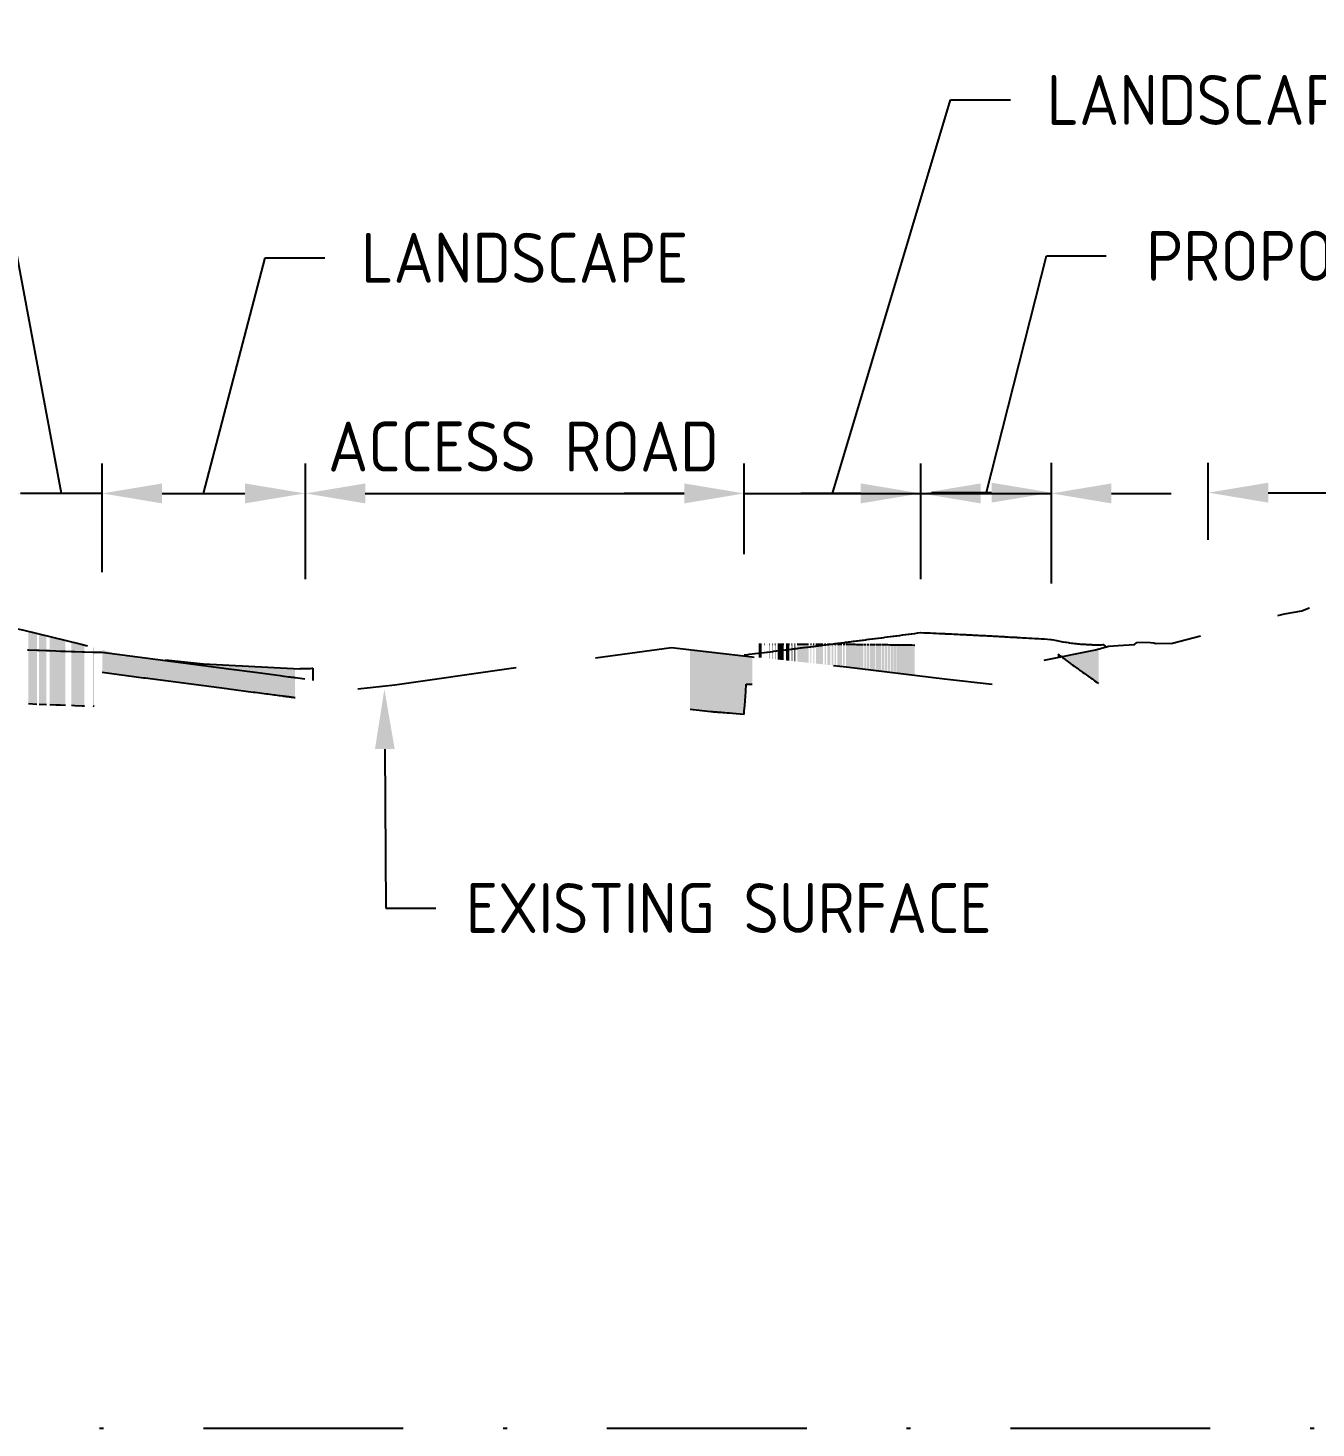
# Model space of a CAD drawing. Header units: metres. Extents: x 507649 to 508899, y 6966965 to 6967377.
# Drawn here: x 508730.52 to 508762.77, y 6967147.4 to 6967182.44 of the extents above; entities that cross this region are included whole.
import ezdxf
from ezdxf import colors
from ezdxf.entities.mleader import LeaderData, LeaderLine
from ezdxf.math import Vec2, Vec3

# ---------------------------------------------------------------- set-up
doc = ezdxf.new("R2010")
doc.units = ezdxf.units.M
doc.header["$PDMODE"] = 1
doc.linetypes.add('DASHDOT', pattern=[10, 5, -2.5, 0, -2.5])
doc.linetypes.add('DASHED2', pattern=[6, 4, -2])
doc.layers.get('DEFPOINTS').update_dxf_attribs({"color": 11})
doc.layers.add('C_CONTOURS_MAJOR_BEW', color=7, linetype='Continuous', true_color=0xa57c00)
for name, color, linetype in [('C_CONTOURS_MAJOR_DESIGN', 255, 'Continuous'), ('C_CONTOURS_MAJOR_EX', 252, 'DASHED2'), ('C_EW_HATCH_CUT', 11, 'Continuous'), ('C_EW_HATCH_FILL', 91, 'Continuous'), ('C_LABELS _ BEL', 10, 'Continuous'), ('C_TEXT_DIMS', 1, 'Continuous'), ('C_TEXT_MLEADER', 1, 'Continuous')]:
    doc.layers.add(name, color=color, linetype=linetype)
doc.styles.add('ISOCP', font='isocp.shx')
doc.dimstyles.new('ISOCP', dxfattribs={"dimtxt": 2.5, "dimasz": 3, "dimexe": 1.5, "dimexo": 5, "dimgap": 1.5, "dimtad": 1, "dimzin": 0, "dimdsep": 46, "dimtxsty": 'ISOCP', "dimcen": 1, "dimclrd": 256, "dimclre": 256, "dimclrt": 7, "dimadec": 0, "dimazin": 0, "dimtfac": 1, "dimtmove": 0, "dimatfit": 2, "dimfxl": 1, "dimtolj": 1, "dimtzin": 0, "dimlwd": -1, "dimlwe": -1, "dimarcsym": 0})
doc.dimstyles.new('ISOCP Center', dxfattribs={"dimtxt": 2.5, "dimasz": 3, "dimexe": 1.5, "dimexo": 5, "dimgap": 1.5, "dimtad": 0, "dimzin": 0, "dimdsep": 46, "dimtxsty": 'ISOCP', "dimcen": 1, "dimclrd": 256, "dimclre": 256, "dimclrt": 7, "dimadec": 0, "dimazin": 0, "dimtfac": 1, "dimtmove": 0, "dimatfit": 2, "dimfxl": 1, "dimtolj": 1, "dimtzin": 0, "dimlwd": -1, "dimlwe": -1, "dimarcsym": 0})

# ---------------------------------------------------------------- blocks, each defined once
blk = doc.blocks.new('*D26')
at = {"layer": 'C_TEXT_DIMS', "linetype": 'Continuous', "transparency": 16777216}
for p, q in [((508750.661, 6967170.788), (508753.618, 6967180.636)), ((508753.618, 6967180.636), (508755.118, 6967180.636)), ((508748.45, 6967169.264), (508748.45, 6967171.538)), ((508746.95, 6967170.788), (508745.45, 6967170.788)), ((508748.45, 6967170.788), (508752.871, 6967170.788)), ((508748.45, 6967170.788), (508752.871, 6967170.788)), ((508754.371, 6967170.788), (508755.871, 6967170.788))]:
    blk.add_line(p, q, dxfattribs=at)
at = {"layer": 'C_TEXT_DIMS', "transparency": 16777216}
for points in [[(508746.95, 6967171.038), (508746.95, 6967170.538), (508748.45, 6967170.788)], [(508754.371, 6967171.038), (508754.371, 6967170.538), (508752.871, 6967170.788)]]:
    blk.add_solid(points, dxfattribs=at)
at = {"layer": 'DEFPOINTS', "color": 0, "transparency": 16777216}
for p in [(508752.871, 6967170.788), (508748.45, 6967166.764), (508752.871, 6967166.142)]:
    blk.add_point(p, dxfattribs=at)
at = {"layer": 'C_TEXT_DIMS', "color": 7, "transparency": 16777216, "insert": (508760.118, 6967180.636), "char_height": 1.25, "attachment_point": 5, "style": 'ISOCP'}
blk.add_mtext('\\A1;LANDSCAPE', dxfattribs=at)
blk = doc.blocks.new('*D40')
at = {"layer": 'C_TEXT_DIMS', "linetype": 'Continuous', "transparency": 16777216}
for p, q in [((508754.507, 6967170.788), (508756.016, 6967176.733)), ((508756.016, 6967176.733), (508757.516, 6967176.733)), ((508752.871, 6967168.642), (508752.871, 6967171.538)), ((508751.371, 6967170.788), (508749.871, 6967170.788)), ((508752.871, 6967170.788), (508756.143, 6967170.788)), ((508752.871, 6967170.788), (508756.143, 6967170.788)), ((508757.643, 6967170.788), (508759.143, 6967170.788))]:
    blk.add_line(p, q, dxfattribs=at)
at = {"layer": 'C_TEXT_DIMS', "transparency": 16777216}
for points in [[(508751.371, 6967171.038), (508751.371, 6967170.538), (508752.871, 6967170.788)], [(508757.643, 6967171.038), (508757.643, 6967170.538), (508756.143, 6967170.788)]]:
    blk.add_solid(points, dxfattribs=at)
at = {"layer": 'DEFPOINTS', "color": 0, "transparency": 16777216}
for p in [(508756.143, 6967170.788), (508752.871, 6967166.142), (508756.143, 6967166.037)]:
    blk.add_point(p, dxfattribs=at)
at = {"layer": 'C_TEXT_DIMS', "color": 7, "transparency": 16777216, "insert": (508766.267, 6967176.733), "char_height": 1.25, "attachment_point": 5, "style": 'ISOCP'}
blk.add_mtext('\\A1;PROPOSED FOOTPATH', dxfattribs=at)
blk = doc.blocks.new('*D41')
at = {"layer": 'C_TEXT_DIMS', "linetype": 'Continuous', "transparency": 16777216}
for p, q in [((508729.532, 6967180.574), (508728.032, 6967180.574)), ((508731.359, 6967170.788), (508729.532, 6967180.574)), ((508732.381, 6967168.813), (508732.381, 6967171.538)), ((508728.837, 6967170.788), (508727.337, 6967170.788)), ((508732.381, 6967170.788), (508730.337, 6967170.788)), ((508732.381, 6967170.788), (508730.337, 6967170.788)), ((508733.881, 6967170.788), (508735.381, 6967170.788))]:
    blk.add_line(p, q, dxfattribs=at)
at = {"layer": 'C_TEXT_DIMS', "transparency": 16777216}
for points in [[(508728.837, 6967171.038), (508728.837, 6967170.538), (508730.337, 6967170.788)], [(508733.881, 6967171.038), (508733.881, 6967170.538), (508732.381, 6967170.788)]]:
    blk.add_solid(points, dxfattribs=at)
at = {"layer": 'DEFPOINTS', "color": 0, "transparency": 16777216}
for p in [(508730.337, 6967170.788), (508730.337, 6967170.788), (508732.381, 6967166.313)]:
    blk.add_point(p, dxfattribs=at)
at = {"layer": 'C_TEXT_DIMS', "color": 7, "transparency": 16777216, "insert": (508719.282, 6967180.574), "char_height": 1.25, "attachment_point": 5, "style": 'ISOCP'}
blk.add_mtext('\\A1;PROPOSED FOOTPATH', dxfattribs=at)
blk = doc.blocks.new('*D46')
at = {"layer": 'C_TEXT_DIMS', "linetype": 'Continuous', "transparency": 16777216}
for p, q in [((508756.143, 6967168.537), (508756.143, 6967171.557)), ((508760.068, 6967169.628), (508760.068, 6967171.557)), ((508754.643, 6967170.807), (508753.143, 6967170.807)), ((508761.568, 6967170.807), (508773.071, 6967170.807))]:
    blk.add_line(p, q, dxfattribs=at)
at = {"layer": 'C_TEXT_DIMS', "transparency": 16777216}
for points in [[(508754.643, 6967171.057), (508754.643, 6967170.557), (508756.143, 6967170.807)], [(508761.568, 6967171.057), (508761.568, 6967170.557), (508760.068, 6967170.807)]]:
    blk.add_solid(points, dxfattribs=at)
at = {"layer": 'DEFPOINTS', "color": 0, "transparency": 16777216}
for p in [(508760.068, 6967170.807), (508760.068, 6967167.128), (508756.143, 6967166.037)]:
    blk.add_point(p, dxfattribs=at)
at = {"layer": 'C_TEXT_DIMS', "color": 7, "transparency": 16777216, "char_height": 1.25, "attachment_point": 5, "style": 'ISOCP'}
for s, insert in [('\\A1;PROPOSED ', (508768.07, 6967172.182)), ('\\A1;LANDSCAPE', (508768.07, 6967169.432))]:
    blk.add_mtext(s, dxfattribs=dict(at, insert=insert))
blk = doc.blocks.new('*D47')
at = {"layer": 'C_TEXT_DIMS', "linetype": 'Continuous', "transparency": 16777216}
for p, q in [((508734.918, 6967170.788), (508736.457, 6967176.685)), ((508736.457, 6967176.685), (508737.957, 6967176.685)), ((508732.381, 6967168.813), (508732.381, 6967171.538)), ((508733.881, 6967170.788), (508735.955, 6967170.788))]:
    blk.add_line(p, q, dxfattribs=at)
at = {"layer": 'C_TEXT_DIMS', "transparency": 16777216}
for points in [[(508733.881, 6967171.038), (508733.881, 6967170.538), (508732.381, 6967170.788)], [(508735.955, 6967171.038), (508735.955, 6967170.538), (508737.455, 6967170.788)]]:
    blk.add_solid(points, dxfattribs=at)
at = {"layer": 'DEFPOINTS', "color": 0, "transparency": 16777216}
for p in [(508737.455, 6967170.788), (508732.381, 6967166.313), (508737.455, 6967166.149)]:
    blk.add_point(p, dxfattribs=at)
at = {"layer": 'C_TEXT_DIMS', "color": 7, "transparency": 16777216, "insert": (508742.957, 6967176.685), "char_height": 1.25, "attachment_point": 5, "style": 'ISOCP'}
blk.add_mtext('\\A1;LANDSCAPE', dxfattribs=at)
blk = doc.blocks.new('*D48')
at = {"layer": 'C_TEXT_DIMS', "linetype": 'Continuous', "transparency": 16777216}
for p, q in [((508737.468, 6967168.645), (508737.468, 6967171.538)), ((508748.45, 6967169.264), (508748.45, 6967171.538)), ((508738.968, 6967170.788), (508746.95, 6967170.788))]:
    blk.add_line(p, q, dxfattribs=at)
at = {"layer": 'C_TEXT_DIMS', "transparency": 16777216}
for points in [[(508738.968, 6967171.038), (508738.968, 6967170.538), (508737.468, 6967170.788)], [(508746.95, 6967171.038), (508746.95, 6967170.538), (508748.45, 6967170.788)]]:
    blk.add_solid(points, dxfattribs=at)
at = {"layer": 'DEFPOINTS', "color": 0, "transparency": 16777216}
for p in [(508748.45, 6967170.788), (508748.45, 6967166.764), (508737.468, 6967166.145)]:
    blk.add_point(p, dxfattribs=at)
at = {"layer": 'C_TEXT_DIMS', "color": 7, "transparency": 16777216, "insert": (508742.927, 6967171.961), "char_height": 1.25, "attachment_point": 5, "style": 'ISOCP'}
blk.add_mtext('\\A1;ACCESS ROAD', dxfattribs=at)

msp = doc.modelspace()

# ---------------------------------------------------------------- hatches: boundary and pattern name
at = {"layer": 'C_EW_HATCH_CUT', "linetype": 'Continuous', "lineweight": -3}
for points in [[(508730.535, 6967165.526), (508730.535, 6967167.339), (508730.749, 6967167.286), (508730.749, 6967165.516)], [(508730.802, 6967165.514), (508730.802, 6967167.273), (508730.985, 6967167.227), (508730.985, 6967165.506)], [(508731.07, 6967165.503), (508731.07, 6967167.206), (508731.46, 6967167.109), (508731.46, 6967165.488), (508731.34, 6967165.493), (508731.223, 6967165.497), (508731.222, 6967165.497)], [(508731.609, 6967165.484), (508731.609, 6967167.072), (508731.855, 6967167.011), (508731.938, 6967166.989), (508731.938, 6967165.473), (508731.88, 6967165.475), (508731.699, 6967165.48)], [(508732.152, 6967165.468), (508732.152, 6967166.933), (508732.177, 6967166.926), (508732.177, 6967165.467)], [(508732.381, 6967166.311), (508732.381, 6967166.872), (508732.584, 6967166.819), (508732.907, 6967166.707), (508733.241, 6967166.706), (508733.266, 6967166.708), (508733.325, 6967166.69), (508734.915, 6967166.525), (508737.173, 6967166.404), (508737.208, 6967166.403), (508737.208, 6967165.681), (508737.198, 6967165.682), (508737.191, 6967165.683), (508737.18, 6967165.684), (508737.171, 6967165.685), (508737.159, 6967165.687), (508737.147, 6967165.688), (508737.134, 6967165.69), (508737.12, 6967165.692), (508737.12, 6967165.692), (508737.105, 6967165.694), (508737.086, 6967165.696), (508737.071, 6967165.698), (508737.045, 6967165.701), (508737.028, 6967165.704), (508736.994, 6967165.708), (508736.975, 6967165.711), (508736.928, 6967165.717), (508736.906, 6967165.72), (508736.839, 6967165.728), (508736.814, 6967165.732), (508736.714, 6967165.745), (508736.685, 6967165.748), (508736.526, 6967165.769), (508736.491, 6967165.774), (508736.207, 6967165.811), (508736.164, 6967165.817), (508735.554, 6967165.896), (508735.499, 6967165.903), (508733.456, 6967166.171), (508733.418, 6967166.176)], [(508747.097, 6967165.389), (508747.097, 6967166.88), (508748.653, 6967166.698), (508748.653, 6967166.017), (508748.61, 6967166.017), (508748.575, 6967166.016), (508748.543, 6967166.015), (508748.504, 6967166.015), (508748.49, 6967165.827), (508748.465, 6967165.476), (508748.455, 6967165.342), (508748.45, 6967165.264), (508748.349, 6967165.272), (508748.248, 6967165.28), (508748.162, 6967165.287), (508748.088, 6967165.292), (508748.023, 6967165.297), (508747.967, 6967165.302), (508747.917, 6967165.306), (508747.872, 6967165.309), (508747.832, 6967165.312), (508747.796, 6967165.315), (508747.763, 6967165.318), (508747.733, 6967165.32), (508747.706, 6967165.322), (508747.681, 6967165.324), (508747.658, 6967165.326), (508747.637, 6967165.328), (508747.617, 6967165.329)], [(508756.387, 6967166.704), (508757.249, 6967166.877), (508757.321, 6967166.895), (508757.321, 6967166.034), (508757.296, 6967166.051), (508757.295, 6967166.051), (508757.287, 6967166.057), (508757.287, 6967166.057), (508757.285, 6967166.059), (508757.223, 6967166.101), (508757.222, 6967166.102), (508757.214, 6967166.107), (508757.214, 6967166.108), (508757.207, 6967166.113), (508757.15, 6967166.152), (508757.148, 6967166.153), (508757.141, 6967166.158), (508757.141, 6967166.158), (508757.129, 6967166.167), (508757.077, 6967166.203), (508757.075, 6967166.204), (508757.068, 6967166.209), (508757.068, 6967166.21), (508757.051, 6967166.222), (508757.004, 6967166.255), (508757.001, 6967166.256), (508756.995, 6967166.261), (508756.995, 6967166.261), (508756.973, 6967166.277), (508756.931, 6967166.306), (508756.927, 6967166.309), (508756.922, 6967166.313), (508756.922, 6967166.313), (508756.895, 6967166.332), (508756.858, 6967166.358), (508756.854, 6967166.361), (508756.849, 6967166.365), (508756.849, 6967166.365), (508756.818, 6967166.388), (508756.785, 6967166.411), (508756.78, 6967166.414), (508756.776, 6967166.417), (508756.776, 6967166.418), (508756.74, 6967166.444), (508756.712, 6967166.464), (508756.707, 6967166.467), (508756.703, 6967166.47), (508756.703, 6967166.471), (508756.662, 6967166.501), (508756.639, 6967166.517), (508756.633, 6967166.521), (508756.63, 6967166.523), (508756.63, 6967166.524), (508756.584, 6967166.558), (508756.566, 6967166.57), (508756.56, 6967166.575), (508756.558, 6967166.577), (508756.557, 6967166.577), (508756.506, 6967166.615), (508756.493, 6967166.624), (508756.486, 6967166.629), (508756.485, 6967166.631), (508756.484, 6967166.631), (508756.429, 6967166.673), (508756.421, 6967166.679), (508756.413, 6967166.684), (508756.412, 6967166.685), (508756.411, 6967166.686)]]:
    msp.add_hatch(color=11, dxfattribs=at).paths.add_polyline_path(points)
at = {"layer": 'C_EW_HATCH_FILL', "linetype": 'Continuous', "lineweight": -3}
for points in [[(508748.815, 6967166.68), (508748.815, 6967167.018), (508748.818, 6967167.018), (508748.818, 6967167.018), (508748.884, 6967167.018), (508748.884, 6967167.018), (508748.887, 6967167.018), (508748.888, 6967167.018), (508748.888, 6967166.673)], [(508748.953, 6967166.666), (508748.953, 6967167.018), (508748.953, 6967167.018), (508748.956, 6967167.018), (508748.959, 6967167.018), (508748.959, 6967166.665)], [(508749.085, 6967166.652), (508749.085, 6967167.018), (508749.085, 6967167.018), (508749.087, 6967167.018), (508749.092, 6967167.018), (508749.092, 6967166.651)], [(508749.153, 6967166.645), (508749.153, 6967167.018), (508749.153, 6967167.018), (508749.156, 6967167.018), (508749.162, 6967167.018), (508749.162, 6967166.644)], [(508749.222, 6967166.637), (508749.222, 6967167.018), (508749.222, 6967167.018), (508749.224, 6967167.018), (508749.232, 6967167.018), (508749.232, 6967166.636)], [(508749.291, 6967166.63), (508749.291, 6967167.018), (508749.291, 6967167.018), (508749.293, 6967167.018), (508749.302, 6967167.018), (508749.36, 6967167.018), (508749.36, 6967167.018), (508749.362, 6967167.018), (508749.372, 6967167.018), (508749.429, 6967167.018), (508749.429, 6967167.018), (508749.432, 6967167.018), (508749.443, 6967167.018), (508749.443, 6967166.614)], [(508749.499, 6967166.608), (508749.499, 6967167.018), (508749.499, 6967167.018), (508749.501, 6967167.018), (508749.514, 6967167.018), (508749.568, 6967167.018), (508749.569, 6967167.018), (508749.571, 6967167.018), (508749.585, 6967167.018), (508749.585, 6967166.599)], [(508749.638, 6967166.593), (508749.638, 6967167.018), (508749.639, 6967167.018), (508749.641, 6967167.018), (508749.656, 6967167.018), (508749.656, 6967166.591)], [(508749.708, 6967166.586), (508749.708, 6967167.018), (508749.709, 6967167.018), (508749.711, 6967167.018), (508749.728, 6967167.018), (508749.728, 6967166.584)], [(508749.779, 6967166.578), (508749.779, 6967167.018), (508749.779, 6967167.018), (508749.829, 6967167.018), (508749.83, 6967167.018), (508749.832, 6967167.018), (508749.85, 6967167.018), (508749.898, 6967167.018), (508749.899, 6967167.018), (508749.901, 6967167.018), (508749.921, 6967167.018), (508749.968, 6967167.018), (508749.969, 6967167.018), (508749.971, 6967167.018), (508749.992, 6967167.017), (508750.038, 6967167.017), (508750.039, 6967167.017), (508750.041, 6967167.017), (508750.063, 6967167.017), (508750.063, 6967166.548)], [(508750.108, 6967166.543), (508750.108, 6967167.017), (508750.109, 6967167.017), (508750.111, 6967167.017), (508750.135, 6967167.017), (508750.135, 6967166.541)], [(508750.179, 6967166.536), (508750.179, 6967167.017), (508750.18, 6967167.017), (508750.181, 6967167.017), (508750.207, 6967167.017), (508750.207, 6967166.533)], [(508750.249, 6967166.528), (508750.249, 6967167.017), (508750.25, 6967167.017), (508750.252, 6967167.017), (508750.279, 6967167.016), (508750.32, 6967167.016), (508750.321, 6967167.016), (508750.323, 6967167.016), (508750.351, 6967167.016), (508750.391, 6967167.016), (508750.392, 6967167.016), (508750.394, 6967167.016), (508750.423, 6967167.016), (508750.423, 6967166.51)], [(508750.463, 6967166.506), (508750.463, 6967167.016), (508750.464, 6967167.016), (508750.465, 6967167.016), (508750.496, 6967167.015), (508750.496, 6967166.502)], [(508750.534, 6967166.498), (508750.534, 6967167.015), (508750.535, 6967167.015), (508750.537, 6967167.015), (508750.569, 6967167.015), (508750.606, 6967167.015), (508750.607, 6967167.015), (508750.607, 6967166.491)], [(508750.643, 6967166.487), (508750.643, 6967167.015), (508750.644, 6967167.015), (508750.645, 6967167.015), (508750.679, 6967167.015), (508750.679, 6967166.483)], [(508750.714, 6967166.479), (508750.714, 6967167.015), (508750.715, 6967167.015), (508750.716, 6967167.015), (508750.751, 6967167.014), (508750.751, 6967166.475)], [(508750.785, 6967166.472), (508750.785, 6967167.014), (508750.786, 6967167.014), (508750.787, 6967167.014), (508750.824, 6967167.014), (508750.856, 6967167.014), (508750.857, 6967167.014), (508750.859, 6967167.014), (508750.896, 6967167.013), (508750.896, 6967166.46)], [(508750.927, 6967166.457), (508750.927, 6967167.013), (508750.929, 6967167.013), (508750.93, 6967167.013), (508750.969, 6967167.013), (508750.969, 6967166.452)], [(508750.999, 6967166.449), (508750.999, 6967167.013), (508751.001, 6967167.013), (508751.002, 6967167.013), (508751.042, 6967167.012), (508751.071, 6967167.012), (508751.073, 6967167.012), (508751.074, 6967167.012), (508751.116, 6967167.012), (508751.143, 6967167.012), (508751.145, 6967167.012), (508751.146, 6967167.012), (508751.189, 6967167.011), (508751.216, 6967167.011), (508751.217, 6967167.011), (508751.218, 6967167.011), (508751.263, 6967167.01), (508751.288, 6967167.01), (508751.29, 6967167.01), (508751.291, 6967167.01), (508751.337, 6967167.01), (508751.361, 6967167.01), (508751.363, 6967167.01), (508751.386, 6967167.01), (508751.388, 6967167.01), (508751.388, 6967167.01), (508751.436, 6967167.009), (508751.436, 6967166.395), (508751.006, 6967166.448)], [(508751.458, 6967166.392), (508751.458, 6967167.009), (508751.459, 6967167.009), (508751.46, 6967167.009), (508751.509, 6967167.008), (508751.509, 6967166.386)], [(508751.53, 6967166.384), (508751.53, 6967167.008), (508751.532, 6967167.008), (508751.533, 6967167.008), (508751.583, 6967167.008), (508751.583, 6967166.377)], [(508751.602, 6967166.375), (508751.602, 6967167.008), (508751.604, 6967167.008), (508751.605, 6967167.008), (508751.657, 6967167.007), (508751.675, 6967167.007), (508751.677, 6967167.007), (508751.678, 6967167.007), (508751.731, 6967167.006), (508751.731, 6967166.359)], [(508751.748, 6967166.357), (508751.748, 6967167.006), (508751.75, 6967167.006), (508751.75, 6967167.006), (508751.805, 6967167.006), (508751.821, 6967167.005), (508751.823, 6967167.005), (508751.823, 6967167.005), (508751.88, 6967167.005), (508751.88, 6967166.34)], [(508751.894, 6967166.339), (508751.894, 6967167.005), (508751.896, 6967167.005), (508751.897, 6967167.005), (508751.954, 6967167.004), (508751.954, 6967166.331)], [(508751.968, 6967166.329), (508751.968, 6967167.004), (508751.97, 6967167.004), (508751.97, 6967167.004), (508752.029, 6967167.003), (508752.029, 6967166.322)], [(508752.041, 6967166.32), (508752.041, 6967167.003), (508752.044, 6967167.003), (508752.044, 6967167.003), (508752.105, 6967167.002), (508752.105, 6967166.312)], [(508752.115, 6967166.311), (508752.115, 6967167.002), (508752.118, 6967167.002), (508752.118, 6967167.002), (508752.18, 6967167.001), (508752.19, 6967167.001), (508752.192, 6967167.001), (508752.192, 6967166.302)], [(508752.201, 6967166.301), (508752.201, 6967167.001), (508752.203, 6967167.001), (508752.203, 6967167.001), (508752.266, 6967167), (508752.266, 6967166.293)], [(508752.274, 6967166.292), (508752.274, 6967167), (508752.276, 6967167), (508752.277, 6967167), (508752.341, 6967166.999), (508752.348, 6967166.999), (508752.35, 6967166.999), (508752.35, 6967166.999), (508752.416, 6967166.998), (508752.421, 6967166.998), (508752.424, 6967166.998), (508752.424, 6967166.998), (508752.491, 6967166.997), (508752.491, 6967166.265)], [(508752.495, 6967166.264), (508752.495, 6967166.997), (508752.498, 6967166.997), (508752.498, 6967166.997), (508752.567, 6967166.996), (508752.57, 6967166.996), (508752.572, 6967166.996), (508752.572, 6967166.996), (508752.643, 6967166.995), (508752.643, 6967166.246)], [(508752.644, 6967166.246), (508752.644, 6967166.995), (508752.646, 6967166.995), (508752.646, 6967166.995), (508752.719, 6967166.994), (508752.719, 6967166.994), (508752.721, 6967166.994), (508752.723, 6967166.994), (508752.723, 6967166.236)], [(508756.302, 6967166.687), (508756.302, 6967166.767), (508756.338, 6967166.74), (508756.339, 6967166.739), (508756.339, 6967166.739), (508756.348, 6967166.733), (508756.351, 6967166.731), (508756.387, 6967166.704)]]:
    msp.add_hatch(color=91, dxfattribs=at).paths.add_polyline_path(points)

# ---------------------------------------------------------------- linework, layer by layer
at = {"layer": 'C_CONTOURS_MAJOR_BEW', "color": 10, "linetype": 'DASHED2', "lineweight": -3, "ltscale": 2, "flags": 128}
for points in [[(508748.815, 6967167.018), (508748.815, 6967167.018), (508748.818, 6967167.018), (508748.818, 6967167.018), (508748.884, 6967167.018), (508748.884, 6967167.018), (508748.887, 6967167.018), (508748.888, 6967167.018)], [(508748.953, 6967167.018), (508748.953, 6967167.018), (508748.956, 6967167.018), (508748.959, 6967167.018)], [(508749.023, 6967167.018), (508749.023, 6967167.018)], [(508749.085, 6967167.018), (508749.085, 6967167.018), (508749.087, 6967167.018), (508749.092, 6967167.018)], [(508749.153, 6967167.018), (508749.153, 6967167.018), (508749.156, 6967167.018), (508749.162, 6967167.018)], [(508749.222, 6967167.018), (508749.222, 6967167.018), (508749.224, 6967167.018), (508749.232, 6967167.018)], [(508749.291, 6967167.018), (508749.291, 6967167.018), (508749.293, 6967167.018), (508749.302, 6967167.018), (508749.36, 6967167.018), (508749.36, 6967167.018), (508749.362, 6967167.018), (508749.372, 6967167.018), (508749.429, 6967167.018), (508749.429, 6967167.018), (508749.432, 6967167.018), (508749.443, 6967167.018)], [(508749.499, 6967167.018), (508749.499, 6967167.018), (508749.501, 6967167.018), (508749.514, 6967167.018), (508749.568, 6967167.018), (508749.569, 6967167.018), (508749.571, 6967167.018), (508749.585, 6967167.018)], [(508749.638, 6967167.018), (508749.639, 6967167.018), (508749.641, 6967167.018), (508749.656, 6967167.018)], [(508749.708, 6967167.018), (508749.709, 6967167.018), (508749.711, 6967167.018), (508749.728, 6967167.018)], [(508749.779, 6967167.018), (508749.779, 6967167.018), (508749.829, 6967167.018), (508749.83, 6967167.018), (508749.832, 6967167.018), (508749.85, 6967167.018), (508749.898, 6967167.018), (508749.899, 6967167.018), (508749.901, 6967167.018), (508749.921, 6967167.018), (508749.968, 6967167.018), (508749.969, 6967167.018), (508749.971, 6967167.018), (508749.992, 6967167.017), (508750.038, 6967167.017), (508750.039, 6967167.017), (508750.041, 6967167.017), (508750.063, 6967167.017)], [(508750.108, 6967167.017), (508750.109, 6967167.017), (508750.111, 6967167.017), (508750.135, 6967167.017)], [(508750.179, 6967167.017), (508750.18, 6967167.017), (508750.181, 6967167.017), (508750.207, 6967167.017)], [(508750.249, 6967167.017), (508750.25, 6967167.017), (508750.252, 6967167.017), (508750.279, 6967167.016), (508750.32, 6967167.016), (508750.321, 6967167.016), (508750.323, 6967167.016), (508750.351, 6967167.016), (508750.391, 6967167.016), (508750.392, 6967167.016), (508750.394, 6967167.016), (508750.423, 6967167.016)], [(508750.463, 6967167.016), (508750.464, 6967167.016), (508750.465, 6967167.016), (508750.496, 6967167.015)], [(508750.534, 6967167.015), (508750.535, 6967167.015), (508750.537, 6967167.015), (508750.569, 6967167.015), (508750.606, 6967167.015), (508750.607, 6967167.015)], [(508750.643, 6967167.015), (508750.644, 6967167.015), (508750.645, 6967167.015), (508750.679, 6967167.015)], [(508750.714, 6967167.015), (508750.715, 6967167.015), (508750.716, 6967167.015), (508750.751, 6967167.014)], [(508750.785, 6967167.014), (508750.786, 6967167.014), (508750.787, 6967167.014), (508750.824, 6967167.014), (508750.856, 6967167.014), (508750.857, 6967167.014), (508750.859, 6967167.014), (508750.896, 6967167.013)], [(508750.927, 6967167.013), (508750.929, 6967167.013), (508750.93, 6967167.013), (508750.969, 6967167.013)], [(508750.999, 6967167.013), (508751.001, 6967167.013), (508751.002, 6967167.013), (508751.042, 6967167.012), (508751.071, 6967167.012), (508751.073, 6967167.012), (508751.074, 6967167.012), (508751.116, 6967167.012), (508751.143, 6967167.012), (508751.145, 6967167.012), (508751.146, 6967167.012), (508751.189, 6967167.011), (508751.216, 6967167.011), (508751.217, 6967167.011), (508751.218, 6967167.011), (508751.263, 6967167.01), (508751.288, 6967167.01), (508751.29, 6967167.01), (508751.291, 6967167.01), (508751.337, 6967167.01), (508751.361, 6967167.01), (508751.363, 6967167.01), (508751.386, 6967167.01), (508751.388, 6967167.01), (508751.388, 6967167.01), (508751.436, 6967167.009)], [(508751.458, 6967167.009), (508751.459, 6967167.009), (508751.46, 6967167.009), (508751.509, 6967167.008)], [(508751.53, 6967167.008), (508751.532, 6967167.008), (508751.533, 6967167.008), (508751.583, 6967167.008)], [(508751.602, 6967167.008), (508751.604, 6967167.008), (508751.605, 6967167.008), (508751.657, 6967167.007), (508751.675, 6967167.007), (508751.677, 6967167.007), (508751.678, 6967167.007), (508751.731, 6967167.006)], [(508751.748, 6967167.006), (508751.75, 6967167.006), (508751.75, 6967167.006), (508751.805, 6967167.006), (508751.821, 6967167.005), (508751.823, 6967167.005), (508751.823, 6967167.005), (508751.88, 6967167.005)], [(508751.894, 6967167.005), (508751.896, 6967167.005), (508751.897, 6967167.005), (508751.954, 6967167.004)], [(508751.968, 6967167.004), (508751.97, 6967167.004), (508751.97, 6967167.004), (508752.029, 6967167.003)], [(508752.041, 6967167.003), (508752.044, 6967167.003), (508752.044, 6967167.003), (508752.105, 6967167.002)], [(508752.115, 6967167.002), (508752.118, 6967167.002), (508752.118, 6967167.002), (508752.18, 6967167.001), (508752.19, 6967167.001), (508752.192, 6967167.001)], [(508752.201, 6967167.001), (508752.203, 6967167.001), (508752.203, 6967167.001), (508752.266, 6967167)], [(508752.274, 6967167), (508752.276, 6967167), (508752.277, 6967167), (508752.341, 6967166.999), (508752.348, 6967166.999), (508752.35, 6967166.999), (508752.35, 6967166.999), (508752.416, 6967166.998), (508752.421, 6967166.998), (508752.424, 6967166.998), (508752.424, 6967166.998), (508752.491, 6967166.997)], [(508752.495, 6967166.997), (508752.498, 6967166.997), (508752.498, 6967166.997), (508752.567, 6967166.996), (508752.57, 6967166.996), (508752.572, 6967166.996), (508752.572, 6967166.996), (508752.643, 6967166.995)], [(508752.644, 6967166.995), (508752.646, 6967166.995), (508752.646, 6967166.995), (508752.719, 6967166.994), (508752.719, 6967166.994), (508752.721, 6967166.994), (508752.721, 6967166.994), (508752.723, 6967166.994)], [(508756.302, 6967166.767), (508756.338, 6967166.74), (508756.339, 6967166.739), (508756.339, 6967166.739), (508756.348, 6967166.733), (508756.351, 6967166.731), (508756.411, 6967166.686), (508756.412, 6967166.685), (508756.413, 6967166.684), (508756.421, 6967166.679), (508756.429, 6967166.673), (508756.484, 6967166.631), (508756.485, 6967166.631), (508756.486, 6967166.629), (508756.493, 6967166.624), (508756.506, 6967166.615), (508756.557, 6967166.577), (508756.558, 6967166.577), (508756.56, 6967166.575), (508756.566, 6967166.57), (508756.584, 6967166.558), (508756.63, 6967166.524), (508756.63, 6967166.523), (508756.633, 6967166.521), (508756.639, 6967166.517), (508756.662, 6967166.501), (508756.703, 6967166.471), (508756.703, 6967166.47), (508756.707, 6967166.467), (508756.712, 6967166.464), (508756.74, 6967166.444), (508756.776, 6967166.418), (508756.776, 6967166.417), (508756.78, 6967166.414), (508756.785, 6967166.411), (508756.818, 6967166.388), (508756.849, 6967166.365), (508756.849, 6967166.365), (508756.854, 6967166.361), (508756.858, 6967166.358), (508756.895, 6967166.332), (508756.922, 6967166.313), (508756.922, 6967166.313), (508756.927, 6967166.309), (508756.931, 6967166.306), (508756.973, 6967166.277), (508756.995, 6967166.261), (508756.995, 6967166.261), (508757.001, 6967166.256), (508757.004, 6967166.255), (508757.051, 6967166.222), (508757.068, 6967166.21), (508757.068, 6967166.209), (508757.075, 6967166.204), (508757.077, 6967166.203), (508757.129, 6967166.167), (508757.141, 6967166.158), (508757.141, 6967166.158), (508757.148, 6967166.153), (508757.15, 6967166.152), (508757.207, 6967166.113), (508757.214, 6967166.108), (508757.214, 6967166.107), (508757.222, 6967166.102), (508757.223, 6967166.101), (508757.285, 6967166.059), (508757.287, 6967166.057), (508757.287, 6967166.057), (508757.295, 6967166.051), (508757.296, 6967166.051), (508757.321, 6967166.034)], [(508732.381, 6967166.311), (508733.418, 6967166.176), (508733.456, 6967166.171), (508735.499, 6967165.903), (508735.554, 6967165.896), (508736.164, 6967165.817), (508736.207, 6967165.811), (508736.491, 6967165.774), (508736.526, 6967165.769), (508736.685, 6967165.748), (508736.714, 6967165.745), (508736.814, 6967165.732), (508736.839, 6967165.728), (508736.906, 6967165.72), (508736.928, 6967165.717), (508736.975, 6967165.711), (508736.994, 6967165.708), (508737.028, 6967165.704), (508737.045, 6967165.701), (508737.071, 6967165.698), (508737.086, 6967165.696), (508737.105, 6967165.694), (508737.12, 6967165.692), (508737.12, 6967165.692), (508737.134, 6967165.69), (508737.147, 6967165.688), (508737.159, 6967165.687), (508737.171, 6967165.685), (508737.18, 6967165.684), (508737.191, 6967165.683), (508737.198, 6967165.682), (508737.208, 6967165.681)], [(508747.097, 6967165.389), (508747.617, 6967165.329), (508747.637, 6967165.328), (508747.658, 6967165.326), (508747.681, 6967165.324), (508747.706, 6967165.322), (508747.733, 6967165.32), (508747.763, 6967165.318), (508747.796, 6967165.315), (508747.832, 6967165.312), (508747.872, 6967165.309), (508747.917, 6967165.306), (508747.967, 6967165.302), (508748.023, 6967165.297), (508748.088, 6967165.292), (508748.162, 6967165.287), (508748.248, 6967165.28), (508748.349, 6967165.272), (508748.45, 6967165.264), (508748.455, 6967165.342), (508748.465, 6967165.476), (508748.49, 6967165.827), (508748.504, 6967166.015), (508748.543, 6967166.015), (508748.575, 6967166.016), (508748.61, 6967166.017), (508748.653, 6967166.017)], [(508730.535, 6967165.526), (508730.749, 6967165.516)], [(508730.802, 6967165.514), (508730.985, 6967165.506)], [(508731.07, 6967165.503), (508731.222, 6967165.497), (508731.223, 6967165.497), (508731.34, 6967165.493), (508731.46, 6967165.488)], [(508731.609, 6967165.484), (508731.699, 6967165.48), (508731.88, 6967165.475), (508731.938, 6967165.473)], [(508732.152, 6967165.468), (508732.177, 6967165.467)]]:
    msp.add_lwpolyline(points, dxfattribs=at)
at = {"layer": 'C_CONTOURS_MAJOR_DESIGN', "color": 4, "linetype": 'Continuous', "lineweight": -3, "ltscale": 2, "flags": 128}
for points in [[(508748.45, 6967166.746), (508748.497, 6967166.752), (508748.498, 6967166.752), (508748.573, 6967166.761), (508748.575, 6967166.762), (508748.648, 6967166.771), (508748.652, 6967166.771), (508748.724, 6967166.78), (508748.728, 6967166.78), (508748.799, 6967166.789), (508748.805, 6967166.79), (508748.875, 6967166.798), (508748.882, 6967166.799), (508748.95, 6967166.807), (508748.959, 6967166.808), (508749.026, 6967166.817), (508749.036, 6967166.818), (508749.101, 6967166.826), (508749.112, 6967166.827), (508749.177, 6967166.835), (508749.189, 6967166.837), (508749.253, 6967166.844), (508749.266, 6967166.846), (508749.328, 6967166.854), (508749.343, 6967166.856), (508749.404, 6967166.863), (508749.42, 6967166.865), (508749.479, 6967166.872), (508749.496, 6967166.875), (508749.555, 6967166.882), (508749.573, 6967166.884), (508749.63, 6967166.891), (508749.65, 6967166.894), (508749.706, 6967166.9), (508749.727, 6967166.903), (508749.781, 6967166.91), (508749.804, 6967166.913), (508749.857, 6967166.919), (508749.88, 6967166.922), (508749.932, 6967166.929), (508749.957, 6967166.932), (508750.008, 6967166.938), (508750.034, 6967166.941), (508750.083, 6967166.947), (508750.111, 6967166.951), (508750.158, 6967166.957), (508750.187, 6967166.96), (508750.234, 6967166.966), (508750.264, 6967166.97), (508750.309, 6967166.976), (508750.341, 6967166.98), (508750.385, 6967166.985), (508750.418, 6967166.989), (508750.46, 6967166.995), (508750.494, 6967166.999), (508750.536, 6967167.004), (508750.571, 6967167.009), (508750.611, 6967167.014), (508750.648, 6967167.018), (508750.687, 6967167.023), (508750.725, 6967167.028), (508750.762, 6967167.033), (508750.801, 6967167.038), (508750.837, 6967167.042), (508750.878, 6967167.047), (508750.913, 6967167.052), (508750.955, 6967167.057), (508750.988, 6967167.061), (508751.032, 6967167.067), (508751.064, 6967167.071), (508751.108, 6967167.077), (508751.139, 6967167.081), (508751.185, 6967167.087), (508751.214, 6967167.09), (508751.262, 6967167.096), (508751.29, 6967167.1), (508751.338, 6967167.106), (508751.365, 6967167.109), (508751.415, 6967167.116), (508751.44, 6967167.119), (508751.492, 6967167.126), (508751.516, 6967167.129), (508751.568, 6967167.136), (508751.591, 6967167.138), (508751.645, 6967167.145), (508751.666, 6967167.148), (508751.722, 6967167.155), (508751.742, 6967167.158), (508751.798, 6967167.165), (508751.817, 6967167.168), (508751.875, 6967167.175), (508751.893, 6967167.177), (508751.952, 6967167.185), (508751.968, 6967167.187), (508752.028, 6967167.195), (508752.043, 6967167.197), (508752.105, 6967167.205), (508752.118, 6967167.207), (508752.182, 6967167.215), (508752.194, 6967167.216), (508752.258, 6967167.225), (508752.269, 6967167.226), (508752.335, 6967167.235), (508752.344, 6967167.236), (508752.412, 6967167.245), (508752.42, 6967167.246), (508752.488, 6967167.255), (508752.495, 6967167.256), (508752.565, 6967167.265), (508752.57, 6967167.265), (508752.641, 6967167.275), (508752.646, 6967167.275), (508752.718, 6967167.285), (508752.721, 6967167.285), (508752.795, 6967167.295), (508752.796, 6967167.295), (508752.871, 6967167.305), (508752.948, 6967167.302), (508753.022, 6967167.298), (508753.026, 6967167.298), (508753.097, 6967167.295), (508753.103, 6967167.295), (508753.173, 6967167.292), (508753.18, 6967167.291), (508753.248, 6967167.288), (508753.257, 6967167.288), (508753.324, 6967167.285), (508753.334, 6967167.284), (508753.399, 6967167.282), (508753.411, 6967167.281), (508753.474, 6967167.278), (508753.489, 6967167.277), (508753.55, 6967167.275), (508753.566, 6967167.274), (508753.625, 6967167.271), (508753.643, 6967167.27), (508753.701, 6967167.267), (508753.72, 6967167.266), (508753.776, 6967167.264), (508753.798, 6967167.263), (508753.852, 6967167.26), (508753.875, 6967167.259), (508753.927, 6967167.257), (508753.952, 6967167.255), (508754.003, 6967167.253), (508754.029, 6967167.251), (508754.078, 6967167.249), (508754.106, 6967167.247), (508754.153, 6967167.245), (508754.184, 6967167.244), (508754.229, 6967167.241), (508754.261, 6967167.24), (508754.304, 6967167.238), (508754.338, 6967167.236), (508754.38, 6967167.234), (508754.416, 6967167.232), (508754.455, 6967167.23), (508754.493, 6967167.228), (508754.531, 6967167.226), (508754.57, 6967167.224), (508754.606, 6967167.222), (508754.647, 6967167.22), (508754.682, 6967167.218), (508754.725, 6967167.215), (508754.758, 6967167.214), (508754.802, 6967167.211), (508754.833, 6967167.21), (508754.879, 6967167.207), (508754.909, 6967167.206), (508754.957, 6967167.203), (508754.984, 6967167.202), (508755.034, 6967167.199), (508755.06, 6967167.197), (508755.111, 6967167.194), (508755.135, 6967167.193), (508755.189, 6967167.19), (508755.211, 6967167.189), (508755.266, 6967167.186), (508755.286, 6967167.185), (508755.344, 6967167.181), (508755.362, 6967167.18), (508755.421, 6967167.177), (508755.438, 6967167.176), (508755.498, 6967167.172), (508755.513, 6967167.172), (508755.576, 6967167.168), (508755.589, 6967167.167), (508755.653, 6967167.163), (508755.664, 6967167.163), (508755.731, 6967167.159), (508755.74, 6967167.158), (508755.808, 6967167.154), (508755.816, 6967167.154), (508755.885, 6967167.15), (508755.891, 6967167.149), (508755.963, 6967167.145), (508755.967, 6967167.145), (508756.04, 6967167.14), (508756.043, 6967167.14), (508756.118, 6967167.135), (508756.118, 6967167.135), (508756.145, 6967167.134), (508756.194, 6967167.123), (508756.197, 6967167.122), (508756.269, 6967167.106), (508756.277, 6967167.105), (508756.345, 6967167.091), (508756.357, 6967167.09), (508756.42, 6967167.077), (508756.438, 6967167.076), (508756.496, 6967167.064), (508756.518, 6967167.063), (508756.571, 6967167.053), (508756.598, 6967167.051), (508756.647, 6967167.042), (508756.678, 6967167.041), (508756.722, 6967167.033), (508756.758, 6967167.031), (508756.798, 6967167.025), (508756.838, 6967167.023), (508756.873, 6967167.018), (508756.918, 6967167.017), (508756.948, 6967167.012), (508756.998, 6967167.011), (508757.023, 6967167.008), (508757.078, 6967167.007), (508757.099, 6967167.004), (508757.158, 6967167.004), (508757.174, 6967167.002), (508757.237, 6967167.002), (508757.249, 6967167.001), (508757.317, 6967167.001), (508757.324, 6967167.001), (508757.397, 6967167.002), (508757.399, 6967167.002), (508757.441, 6967167.003), (508757.484, 6967166.967), (508757.5, 6967166.954), (508757.505, 6967166.95), (508757.507, 6967166.948), (508757.508, 6967166.948), (508757.508, 6967166.947), (508757.509, 6967166.946), (508757.509, 6967166.946), (508757.51, 6967166.946), (508757.51, 6967166.945)], [(508730.513, 6967166.876), (508730.535, 6967166.876), (508730.749, 6967166.866), (508730.802, 6967166.864), (508730.985, 6967166.856), (508731.071, 6967166.853), (508731.223, 6967166.847), (508731.34, 6967166.843), (508731.46, 6967166.838), (508731.609, 6967166.834), (508731.699, 6967166.83), (508731.88, 6967166.825), (508731.938, 6967166.823), (508732.152, 6967166.818), (508732.177, 6967166.817), (508732.371, 6967166.812), (508733.456, 6967166.671), (508735.554, 6967166.396), (508736.207, 6967166.311), (508736.526, 6967166.269), (508736.714, 6967166.245), (508736.839, 6967166.228), (508736.928, 6967166.217), (508736.994, 6967166.208), (508737.045, 6967166.201), (508737.086, 6967166.196), (508737.12, 6967166.192), (508737.147, 6967166.188), (508737.171, 6967166.185), (508737.191, 6967166.183), (508737.208, 6967166.181), (508737.223, 6967166.179), (508737.451, 6967166.15)]]:
    msp.add_lwpolyline(points, dxfattribs=at)
at = {"layer": 'C_CONTOURS_MAJOR_EX', "color": 252, "linetype": 'DASHED2', "lineweight": -3, "flags": 128}
msp.add_lwpolyline([(508628.354, 6967157.086), (508629.213, 6967157.086), (508629.85, 6967157.086), (508630.982, 6967158.279), (508632.86, 6967160.431), (508639.434, 6967161.81), (508639.688, 6967161.861), (508644.533, 6967163.432), (508644.769, 6967163.471), (508652.274, 6967165.314), (508652.729, 6967165.386), (508661.034, 6967165.53), (508661.504, 6967165.589), (508662.48, 6967165.609), (508669.63, 6967165.713), (508676.962, 6967165.936), (508680.415, 6967165.721), (508683.584, 6967165.526), (508692.34, 6967166.037), (508694.081, 6967166.211), (508700.764, 6967166.968), (508706.892, 6967167.455), (508709.581, 6967167.667), (508710.906, 6967167.671), (508718.103, 6967168.119), (508722.86, 6967167.915), (508727.026, 6967167.813), (508728.487, 6967167.747), (508730.386, 6967167.376), (508731.855, 6967167.011), (508732.584, 6967166.819), (508732.907, 6967166.707), (508733.241, 6967166.706), (508733.266, 6967166.708), (508733.325, 6967166.69), (508734.915, 6967166.525), (508737.173, 6967166.404), (508737.33, 6967166.397), (508737.345, 6967166.402), (508737.598, 6967166.408), (508737.638, 6967166.411), (508737.652, 6967166.413), (508737.657, 6967166.139), (508737.674, 6967165.393), (508738.24, 6967165.806), (508738.338, 6967165.87), (508738.345, 6967165.86), (508738.347, 6967165.842), (508739.706, 6967166.001), (508742.56, 6967166.405), (508744.233, 6967166.608), (508746.635, 6967166.935), (508748.654, 6967166.697), (508751.006, 6967166.448), (508753.467, 6967166.144), (508755.047, 6967165.975), (508755.238, 6967165.911), (508755.473, 6967165.773), (508755.581, 6967166.234), (508755.621, 6967166.55), (508757.249, 6967166.877), (508757.582, 6967166.962), (508757.811, 6967166.979), (508758.222, 6967167.005), (508758.283, 6967167.058), (508758.412, 6967167.064), (508758.621, 6967167.054), (508758.7, 6967167.05), (508758.707, 6967167.052), (508758.754, 6967167.035), (508759.176, 6967167.039), (508761.974, 6967167.775), (508762.407, 6967167.849), (508762.598, 6967167.928), (508762.602, 6967167.929), (508762.603, 6967167.929)], dxfattribs=at)
at = {"layer": 'C_LABELS _ BEL', "color": 7, "linetype": 'DASHDOT', "lineweight": -3}
msp.add_line((508623.816, 6967147.395), (508763.28, 6967147.395), dxfattribs=at)

# ---------------------------------------------------------------- dimensions: what is measured, and where the dimension line sits
at = {"layer": 'C_TEXT_DIMS'}
for base, p1, p2, text, override, picture, middle in [((508730.337, 6967170.788), (508732.381, 6967166.313), (508730.337, 6967170.788), 'PROPOSED FOOTPATH', {"dimscale": 0, "dimsah": 1, "dimse2": 1, "dimtmove": 1}, '*D41', (508727.282, 6967180.574)), ((508752.871, 6967170.788), (508748.45, 6967166.764), (508752.871, 6967166.142), 'LANDSCAPE', {"dimscale": 0, "dimsah": 1, "dimse2": 1, "dimtmove": 1}, '*D26', (508755.868, 6967180.636)), ((508756.143, 6967170.788), (508752.871, 6967166.142), (508756.143, 6967166.037), 'PROPOSED FOOTPATH', {"dimscale": 0, "dimsah": 1, "dimse2": 1, "dimtmove": 1}, '*D40', (508758.266, 6967176.733)), ((508737.455, 6967170.788), (508732.381, 6967166.313), (508737.455, 6967166.149), 'LANDSCAPE', {"dimscale": 0, "dimsah": 1, "dimse2": 1, "dimtmove": 1}, '*D47', (508738.707, 6967176.685)), ((508748.45, 6967170.788), (508737.468, 6967166.145), (508748.45, 6967166.764), 'ACCESS ROAD', {"dimscale": 0}, '*D48', (508742.927, 6967171.961))]:
    dim = msp.add_linear_dim(base=base, p1=p1, p2=p2, text=text, dimstyle='ISOCP Center', override=override, dxfattribs=at)
    dim.commit()
    dim.dimension.update_dxf_attribs({"geometry": picture, "text_midpoint": middle, "dimtype": 128})
dim = msp.add_linear_dim(base=(508760.068, 6967170.807), p1=(508756.143, 6967166.037), p2=(508760.068, 6967167.128), text='PROPOSED \\XLANDSCAPE', dimstyle='ISOCP', override={"dimscale": 0, "dimsah": 1, "dimse2": 0, "dimtofl": 0, "dimatfit": 3}, dxfattribs=at)
dim.commit()
dim.dimension.update_dxf_attribs({"geometry": '*D46', "text_midpoint": (508768.07, 6967170.807)})

# ---------------------------------------------------------------- leaders
at = {"layer": 'C_TEXT_MLEADER'}
ml = msp.add_multileader_mtext('Standard', dxfattribs=at)
ml.set_content('EXISTING SURFACE', color=7, style='ISOCP')
ml.set_leader_properties(color=256, linetype='Continuous', lineweight=-1)
ml.build(insert=Vec2(0, 0))
ml.multileader.update_dxf_attribs({"text_right_attachment_type": 3, "dogleg_length": 2.5, "arrow_head_size": 1.5, "scale": 0.5})
ctx = ml.context
ctx.base_point, ctx.scale, ctx.char_height, ctx.arrow_head_size, ctx.landing_gap_size, ctx.plane_origin = Vec3(508740.735, 6967160.409), 0.5, 1.25, 1.5, 0.75, Vec3(508739.445, 6967165.889)
ctx.right_attachment = 3
notes = []
notes.append((ctx, [(0, (1, 1, 0), (508739.485, 6967160.409), (1, 0), 1.25, [(0, [(508739.445, 6967165.889)], 0, [])])]))
ctx.mtext.insert, ctx.mtext.flow_direction = Vec3(508741.485, 6967161.035), 5
for ctx, leaders in notes:
    for number, flags, end, landing, length, lines in leaders:
        leader = LeaderData()
        leader.index, (leader.has_last_leader_line, leader.has_dogleg_vector, leader.attachment_direction) = number, flags
        leader.last_leader_point, leader.dogleg_vector, leader.dogleg_length = Vec3(end), Vec3(landing), length
        for number, points, colour, breaks in lines:
            line = LeaderLine()
            line.index, line.vertices, line.color, line.breaks = number, Vec3.list(points), colors.encode_raw_color(colour), breaks
            leader.lines.append(line)
        ctx.leaders.append(leader)

doc.saveas('drawing.dxf')
